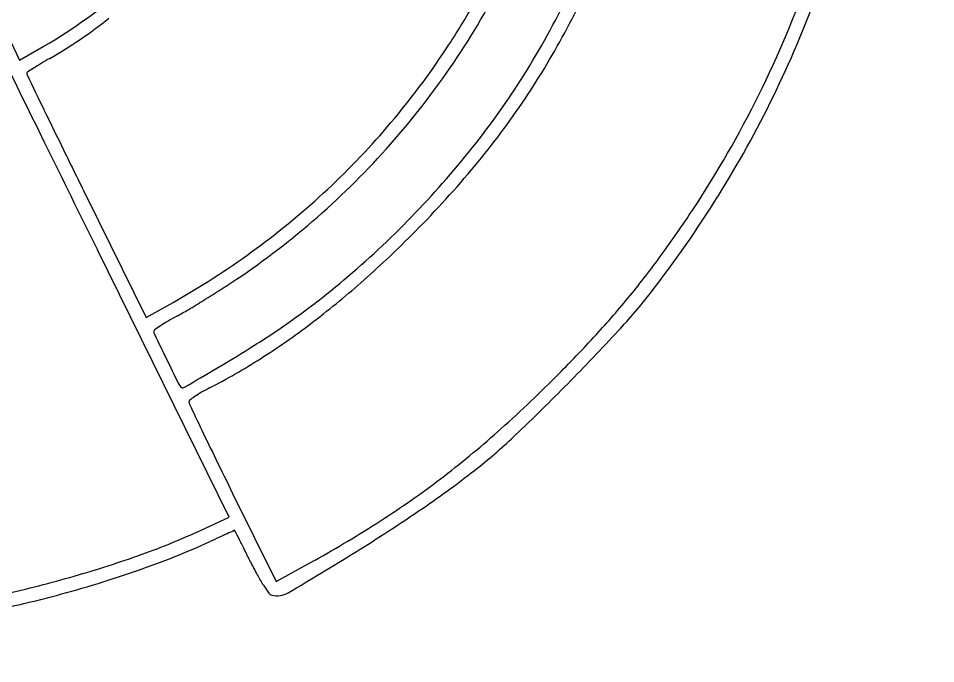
# Model space of a CAD drawing. Header units: metres. Extents: x -22 to 82, y -7 to 32.
# Drawn here: x 10.466 to 11.076, y 27.236 to 27.666 of the extents above; entities that cross this region are included whole.
import ezdxf

# ---------------------------------------------------------------- set-up
doc = ezdxf.new("R2010")
doc.units = ezdxf.units.M
doc.header["$LTSCALE"] = 2
doc.header["$MEASUREMENT"] = 0
doc.layers.add('ZSILUETAEDIFICIO', color=253, linetype='CONTINUOUS')
doc.layers.add('ZVEREDA', color=253, linetype='CONTINUOUS')

msp = doc.modelspace()

# ---------------------------------------------------------------- hatches: boundary and pattern name
at = {"layer": 'ZVEREDA'}
h = msp.add_hatch(dxfattribs=at)
h.set_pattern_fill('AR-SAND', color=256, scale=0.08)
h.set_pattern_definition([(37.5, (100.32176, 117.4582), (-0.00503947, 0.1541459), [0, -0.1216, 0, -0.136, 0, -0.13]), (7.5, (100.32176, 117.4582), (0.14158214, 0.22577169), [0, -0.0656, 0, -0.1096, 0, -0.042]), (327.5, (100.22336, 117.4582), (0.24913135, 0.00045272), [0, -0.04, 0, -0.144, 0, -0.188]), (317.5, (100.22336, 117.4582), (0.24049013, 0.07021405), [0, -0.02, 0, -0.0944, 0, -0.108])])
h.paths.add_polyline_path([(31.45834, 30.10001), (-5.58047, 30.14202), (-5.49615, 24.70956), (0.50537, 24.71459), (0.50537, 23.02515), (2.90537, 23.02515), (2.90581, 24.71459), (7.70576, 24.71459), (7.70576, 23.02524), (10.10532, 23.02524), (10.10576, 24.71459), (12.50562, 24.71459), (14.90576, 24.71459), (14.90576, 23.02515), (17.30548, 23.02515), (17.30591, 24.71459), (22.10548, 24.63459), (22.10548, 23.02462), (24.50504, 23.02462), (24.50504, 24.63406), (31.45832, 24.61459), (29.30562, 24.61459), (29.30562, 20.61093), (30.50572, 20.61327), (30.50572, 24.61459), (31.45832, 24.61459)])
h.paths.add_polyline_path([(3.27498, 29.84746), (21.85116, 29.84746), (21.85116, 26.26299), (3.27498, 26.26299)], flags=16)
edge = h.paths.add_edge_path(flags=0)
edge.add_line((4.19076, 28.45335), (4.1918, 28.45335))
edge.add_arc((4.03085, 28.47873), 0.16293, 351.03851, 357.36602)
edge.add_arc((4.11261, 28.47497), 0.08109, 344.53721, 357.36608, ccw=False)
edge = h.paths.add_edge_path(flags=0)
edge.add_arc((4.12947, 28.48361), 0.04241, 8.44616, 17.0428)
edge.add_arc((4.04852, 28.46876), 0.12452, 3.32548, 12.65711, ccw=False)
edge.add_arc((4.00967, 28.4665), 0.16344, 3.32548, 5.86795)
edge.add_arc((4.02446, 28.46802), 0.14857, 5.86786, 8.44616)
edge = h.paths.add_edge_path(flags=0)
edge.add_arc((4.18763, 27.7105), 0.00551, 0, 44.64919, ccw=False)
edge.add_line((4.19313, 27.7105), (4.19317, 27.71059))
edge.add_arc((4.08313, 27.72143), 0.11057, 354.37575, 357.78084)
edge.add_arc((4.0835, 27.72708), 0.11057, 354.84601, 363.60038)
edge.add_arc((4.26514, 27.7157), 0.07361, 165.58549, 181.03659)
edge = h.paths.add_edge_path(flags=0)
edge.add_ellipse((4.15584, 27.55226), major_axis=(-0.00489, 0.55175), ratio=0.076457, start_angle=264.41175, end_angle=281.9146, ccw=False)
edge.add_arc((-177.0033, 27.2461), 181.20179, 0, 0.0799363, ccw=False)
edge.add_line((4.19848, 27.2461), (4.21048, 27.65901))
edge.add_ellipse((4.18688, 27.77779), major_axis=(0.01576, -0.10778), ratio=0.516109, start_angle=337.05526, end_angle=345.80434, ccw=False)
edge = h.paths.add_edge_path(flags=0)
edge.add_arc((387.03799, 26.57349), 383.17707, 179.7962796, 179.8227157, ccw=False)
edge.add_arc((63.47661, 27.72394), 59.61365, 179.6242268, 179.7962796, ccw=False)
edge.add_arc((107.91268, 27.43251), 104.05067, 179.4892208, 179.6242268, ccw=False)
edge.add_arc((4.90877, 28.32582), 1.04319, 173.57444, 178.11757, ccw=False)
edge.add_arc((3.94196, 28.43638), 0.07009, 136.94401, 174.94308, ccw=False)
edge.add_arc((3.93959, 28.44492), 0.06271, 98.57264, 141.17167, ccw=False)
edge.add_arc((3.97179, 28.27409), 0.23652, 91.78342, 100.11623, ccw=False)
edge.add_arc((4.16135, 22.18585), 6.32771, 91.012734, 91.783419, ccw=False)
edge.add_line((4.04951, 28.51257), (4.16917, 28.51468))
edge.add_line((4.16917, 28.51468), (4.17975, 28.53044))
edge.add_arc((4.19083, 28.52494), 0.01237, 51.76101, 153.61315, ccw=False)
edge.add_line((4.19848, 28.53466), (4.19848, 28.53636))
edge.add_arc((4.19334, 28.51587), 0.02113, 75.91409, 183.0668)
edge.add_line((4.17224, 28.51474), (4.04951, 28.51257))
edge.add_arc((4.16135, 22.18585), 6.32771, 91.012734, 91.783419)
edge.add_arc((3.97179, 28.27409), 0.23652, 91.78342, 100.11624)
edge.add_arc((3.94126, 28.44519), 0.06271, 100.11624, 120.52289)
edge.add_arc((3.94226, 28.4373), 0.07009, 117.95064, 158.45951)
edge.add_arc((4.00141, 28.41591), 0.13297, 159.24595, 175.89684)
edge.add_arc((4.90929, 28.35078), 1.04319, 175.89684, 179.48922)
edge.add_arc((107.91268, 27.43251), 104.05067, 179.4892208, 179.6242268)
edge.add_arc((63.47661, 27.72394), 59.61365, 179.6242268, 179.7962796)
edge.add_arc((387.03799, 26.57349), 383.17707, 179.7962796, 179.8227156)
edge.add_line((3.86276, 27.75911), (3.88462, 27.7207))
edge.add_arc((3.92926, 27.74846), 0.05256, 211.87348, 222.0821)
edge.add_arc((3.9401, 27.75825), 0.06717, 222.08181, 230.25637)
edge.add_arc((3.95845, 27.78343), 0.09829, 231.41815, 254.97418)
edge.add_arc((3.95937, 27.7758), 0.0912, 253.17397, 268.21726)
edge.add_arc((3.96863, 41.24925), 13.56461, 269.948905, 270.35325)
edge.add_arc((4.04953, 16.95504), 10.72986, 89.507584, 89.985407, ccw=False)
edge.add_arc((4.13025, 27.54011), 0.14485, 64.17035, 85.44946, ccw=False)
edge.add_arc((4.19175, 27.66643), 0.00437, 1.42825, 68.34992, ccw=False)
edge.add_arc((4.19738, 27.67702), 0.01055, 212.0429, 263.07732, ccw=False)
edge.add_arc((4.20061, 27.70999), 0.04045, 231.8085, 252.48501, ccw=False)
edge.add_arc((4.16179, 27.66257), 0.02086, 48.53143, 82.63063)
edge.add_arc((4.11934, 27.13308), 0.55202, 85.31102, 89.99478)
edge.add_arc((4.11841, 16.95525), 10.72986, 89.994782, 90.35325)
edge.add_arc((4.07378, 41.24949), 13.56461, 269.504742, 269.909088, ccw=False)
edge.add_arc((3.95661, 27.77659), 0.0912, 239.26482, 269.9489, ccw=False)
edge.add_arc((3.9401, 27.75825), 0.06717, 215.76689, 243.37812, ccw=False)
edge.add_line((3.8856, 27.71899), (3.86276, 27.75911))
edge = h.paths.add_edge_path(flags=0)
edge.add_arc((3.98221, 27.7771), 0.00397, 57.09354, 128.00951, ccw=False)
edge.add_arc((3.98378, 27.77691), 0.00357, -36.39607, 80.51639, ccw=False)
edge.add_arc((3.98501, 27.77556), 0.00181, 293.79716, 335.12409, ccw=False)
edge.add_arc((3.98485, 27.77591), 0.00219, 257.16817, 293.79649, ccw=False)
edge.add_arc((3.98555, 27.77896), 0.00532, 238.28267, 257.1685, ccw=False)
edge.add_arc((3.9803, 27.77684), 0.00343, 99.02971, 315.49798, ccw=False)
edge = h.paths.add_edge_path(flags=0)
edge.add_arc((4.00387, 27.77651), 0.0042, 179.54191, 270.45809)
edge.add_arc((4.00395, 27.77651), 0.0042, 269.34995, 383.12321)
edge.add_arc((4.00386, 27.77673), 0.0042, 19.96411, 182.47885)
edge = h.paths.add_edge_path(flags=0)
edge.add_arc((3.97935, 28.42993), 0.000965, 125.09075, 237.60091)
edge.add_arc((3.99597, 28.40704), 0.02794, 127.80623, 268.77904)
edge.add_line((3.99537, 28.37911), (4.00272, 28.38646))
edge.add_arc((4.10007, 28.38765), 0.09736, 166.36471, 180.70165, ccw=False)
edge.add_arc((3.99157, 28.42004), 0.01678, 325.79763, 488.47749)
edge.add_arc((3.99534, 28.45232), 0.02384, 233.41095, 272.5959)
edge.add_arc((3.98704, 28.42505), 0.01, 20.17316, 145.44733)

# ---------------------------------------------------------------- linework, layer by layer
at = {"layer": 'ZSILUETAEDIFICIO'}
for p, q in [((10.45888, 27.65461), (10.46671, 27.63837)), ((10.46671, 27.63837), (10.48256, 27.6474)), ((10.51123, 27.54756), (10.55098, 27.46694)), ((10.60628, 27.33392), (10.51855, 27.51193)), ((10.55098, 27.46694), (10.56886, 27.47703)), ((10.60851, 27.34987), (10.6375, 27.29109)), ((10.58765, 27.32538), (10.60628, 27.33392)), ((10.6375, 27.29109), (10.66288, 27.30519))]:
    msp.add_line(p, q, dxfattribs=at)
for centre, radius, start, end in [((10.32378, 27.92795), 0.56461, 328.26637, 341.05776), ((10.33155, 27.92307), 0.56477, 331.84378, 337.51284), ((10.32655, 27.92696), 0.51804, 325.87934, 333.38699), ((10.32119, 27.93073), 0.71128, 333.6622, 340.76414), ((10.33092, 27.91348), 0.30626, 299.67773, 312.96576), ((10.32051, 27.93033), 0.72084, 333.99523, 340.03899), ((10.27923, 27.95696), 0.56482, 326.16994, 329.8448), ((10.33546, 27.90452), 0.30527, 299.73613, 308.65281), ((10.3704, 27.90227), 0.5207, 325.8186, 331.84382), ((107.29387, 75.22645), 107.89874, 206.1634851, 206.2031338), ((10.63416, 27.3816), 0.29695, 119.73608, 121.04608), ((10.3186, 27.93057), 0.51742, 319.39084, 326.16993), ((10.65586, 27.35713), 0.32921, 123.10185, 123.96106), ((10.56491, 27.49665), 0.16266, 121.04611, 123.10182), ((10.31026, 27.93799), 0.53771, 318.57871, 325.87939), ((10.47249, 27.6294), 0.000948, 123.96079, 176.95477), ((10.47355, 27.62934), 0.00201, 176.95528, 205.83414), ((73.24607, 58.02026), 69.74437, 205.8336467, 205.8551899), ((10.35919, 27.90605), 0.52297, 321.82749, 328.2663), ((10.31968, 27.93148), 0.71297, 326.57292, 333.66228), ((10.31098, 27.93498), 0.73145, 327.99635, 333.99522), ((10.35216, 27.91467), 0.54275, 319.9244, 325.81861), ((16.65383, 30.5952), 6.85705, 205.855109, 206.099647), ((10.31466, 27.93395), 0.52262, 312.66239, 319.39088), ((134.2805, 88.50739), 137.97633, 206.2031484, 206.2361508), ((10.28105, 27.96748), 0.62236, 316.17626, 321.82746), ((22.39008, 33.40529), 13.24463, 206.099532, 206.24896), ((10.30964, 27.93854), 0.53855, 311.28369, 318.57864), ((10.24672, 28.00337), 0.68054, 314.94984, 319.9244), ((10.31097, 27.93796), 0.52807, 305.96935, 312.66234), ((10.27835, 27.95537), 0.76992, 322.22369, 327.99628), ((10.32059, 27.92607), 0.52195, 303.81539, 311.28366), ((10.2802, 27.9683), 0.62355, 310.53014, 316.1763), ((10.22971, 27.99086), 0.82077, 323.99386, 326.57297), ((10.19509, 28.0551), 0.75363, 311.43686, 314.94973), ((10.30172, 27.9507), 0.54382, 299.4222, 305.96933), ((10.41986, 27.85268), 0.58571, 320.67263, 323.99395), ((10.25437, 28.02492), 0.64093, 302.69978, 303.81544), ((10.342, 27.89602), 0.52846, 304.13808, 310.53017), ((10.1547, 28.18019), 0.82544, 301.77688, 302.6998), ((10.31364, 27.9208), 0.57449, 307.13118, 311.43679), ((10.40341, 27.86616), 0.60698, 317.41686, 320.67265), ((10.58515, 27.71759), 0.38177, 317.15653, 322.22363), ((10.19448, 28.11596), 0.74988, 300.845, 301.77686), ((10.67007, 27.28501), 0.20776, 118.35069, 120.20887), ((10.47663, 27.6435), 0.19959, 298.35052, 300.84485), ((10.65664, 27.31407), 0.17596, 123.08633, 124.65621), ((10.62382, 27.36444), 0.11585, 120.20875, 123.08622), ((10.35211, 27.87), 0.51077, 302.55859, 307.13111), ((10.55724, 27.45786), 0.00116, 124.65615, 180.00018), ((10.56071, 27.45786), 0.00464, 180.00028, 205.6743), ((16.21417, 30.17554), 6.27738, 205.674107, 205.841181), ((10.29795, 27.96098), 0.60694, 302.00476, 304.13817), ((10.15011, 28.09894), 0.951, 315.09122, 317.41689), ((9.7072, 28.53182), 1.57917, 315.39213, 317.15657), ((10.11385, 28.25555), 0.95431, 300.48484, 302.00476), ((14.13962, 29.17084), 3.97235, 205.84134, 206.09894), ((10.39633, 27.80074), 0.42859, 297.34315, 302.55846), ((8.14246, 31.60433), 4.84027, 300.18465, 300.48488), ((10.18948, 28.05969), 0.89541, 311.66693, 315.09113), ((10.58273, 27.42841), 0.0116, 206.09865, 221.85898), ((10.57528, 27.42174), 0.00161, 221.85926, 300.18461), ((10.65345, 27.30349), 0.1312, 117.34328, 119.97946), ((9.70519, 28.53381), 1.58199, 313.63409, 315.39212), ((10.58079, 27.41082), 0.00135, 126.80005, 182.2346), ((10.63172, 27.34273), 0.08638, 123.9786, 126.79902), ((10.62547, 27.352), 0.0752, 119.97935, 123.97865), ((10.58349, 27.41092), 0.00406, 182.23365, 205.43495), ((21.88296, 32.78478), 12.51631, 205.435076, 205.522165), ((13.07083, 28.57743), 2.75129, 205.52217, 205.97182), ((10.35742, 27.87099), 0.6428, 307.27701, 311.66693), ((10.54413, 27.65388), 0.36622, 308.42285, 313.63403), ((15.2137, 29.62128), 5.13488, 205.9719, 206.25379), ((10.37382, 27.86858), 0.64027, 304.32216, 308.42296), ((10.36928, 27.85541), 0.62322, 302.81232, 307.27693), ((10.06309, 28.32371), 1.19136, 301.74586, 304.32223), ((10.28214, 27.99056), 0.78403, 299.05364, 302.81236), ((10.38158, 27.77522), 0.4948, 289.68084, 294.61233), ((11.49767, 25.33385), 2.18029, 114.32239, 114.49955), ((11.06967, 26.28077), 1.14114, 114.03455, 114.32218), ((14.00228, 19.70465), 8.34153, 113.999399, 114.034464), ((10.60983, 27.32445), 0.000658, 90.00182, 114.00132), ((10.60983, 27.32488), 0.00023, 27.00269, 89.99862), ((2.78353, 23.33647), 8.78421, 26.959894, 27.004127), ((10.36217, 27.82552), 0.55792, 289.14711, 294.4994), ((9.79605, 26.90335), 0.91668, 26.4855, 26.95991), ((10.29059, 28.02961), 0.76496, 286.12288, 289.68089), ((9.01324, 26.5133), 1.79128, 26.1982, 26.4856), ((9.25647, 29.62741), 2.72442, 300.6518, 301.74591), ((10.82991, 27.40713), 0.23337, 206.19833, 208.56388), ((10.29474, 28.01974), 0.7635, 284.9164, 289.1471), ((10.28287, 28.0563), 0.79274, 282.61764, 286.12295), ((10.72339, 27.34915), 0.11209, 208.56375, 212.65767), ((10.71194, 27.34181), 0.0985, 212.65767, 216.28785), ((10.63554, 27.28571), 0.00371, 216.28798, 255.3451), ((10.63819, 27.29586), 0.01419, 255.34494, 300.65166), ((10.29142, 28.03222), 0.77642, 280.71687, 284.91641)]:
    msp.add_arc(centre, radius, start, end, dxfattribs=at)

doc.saveas('drawing.dxf')
